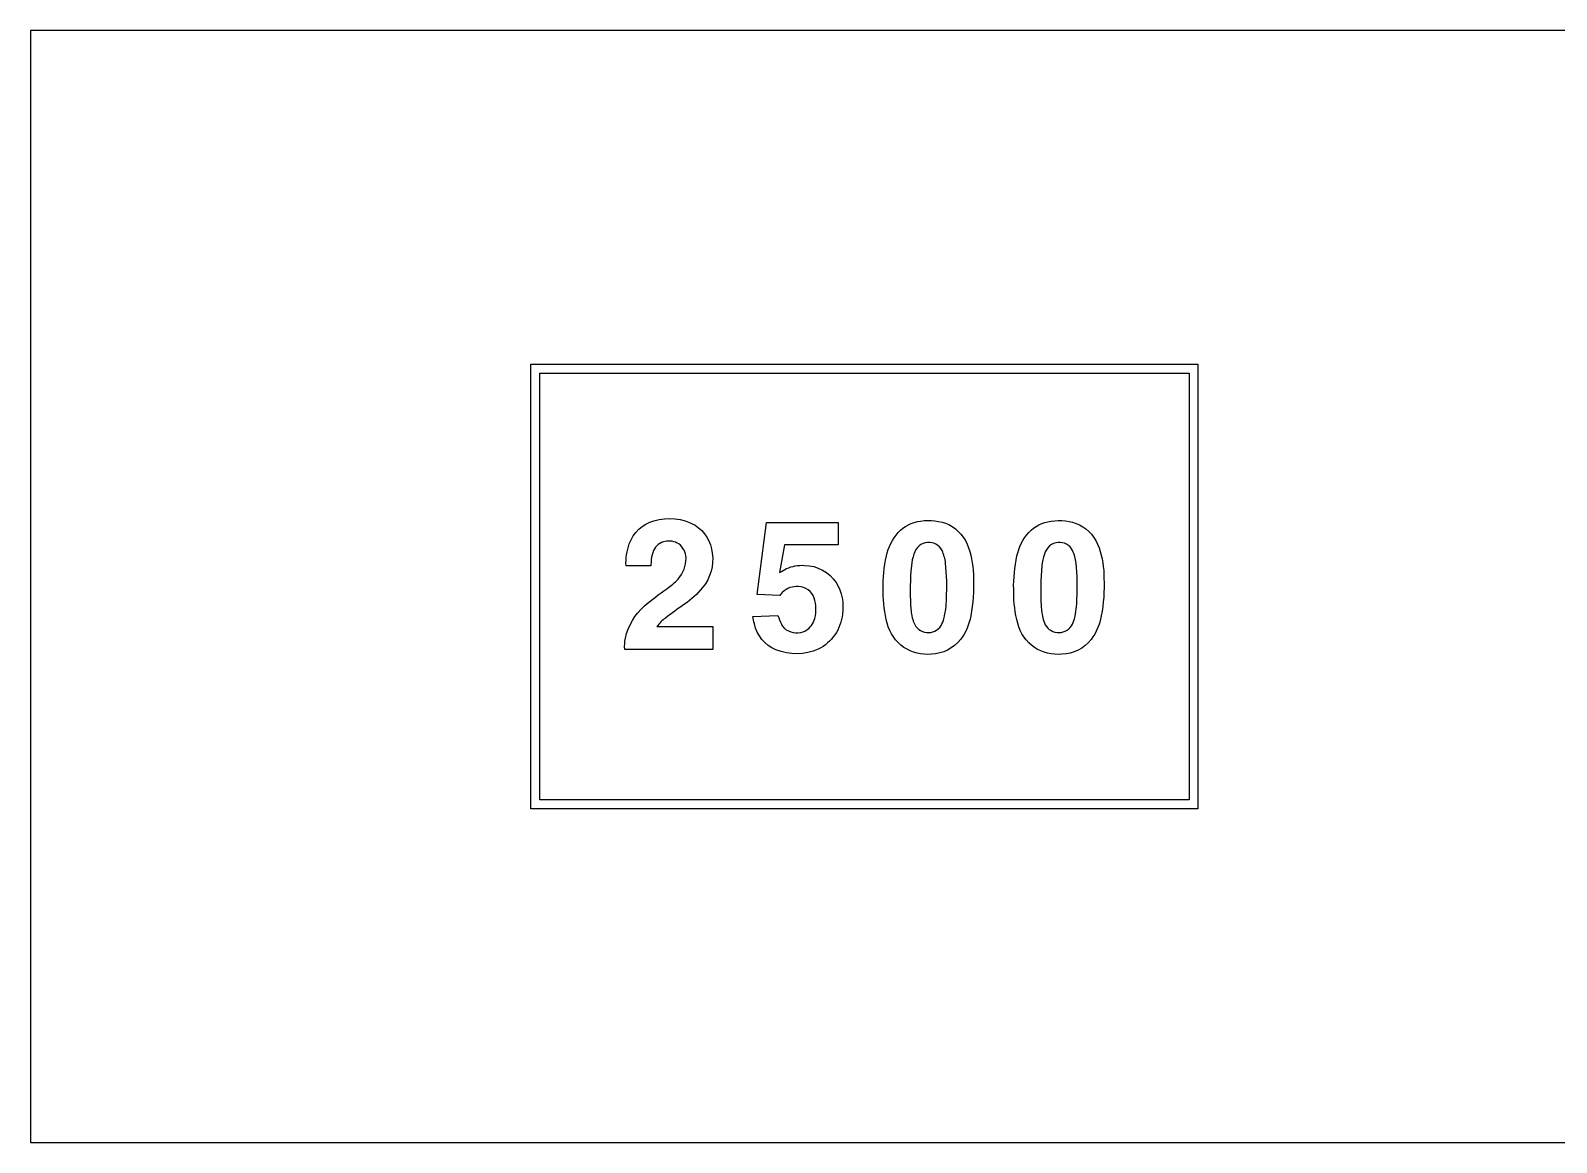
# Model space of a CAD drawing. Extents: x 0 to 4500, y -1000 to 1500.
# Drawn here: x 0 to 1373, y -1000 to 0 of the extents above; entities that cross this region are included whole.
import ezdxf

# ---------------------------------------------------------------- set-up
doc = ezdxf.new("R2010")
doc.units = 0
doc.header["$MEASUREMENT"] = 0

msp = doc.modelspace()

# ---------------------------------------------------------------- linework, layer by layer
msp.add_lwpolyline([(0.0001, -999.9998), (1500, -999.9998), (1500, 0.0001), (0.0001, 0.0001)], close=True)
at = {"color": 7}
for points in [[(450, -699.9999), (450, -299.9999), (1050, -299.9999), (1050, -699.9999)], [(458, -691.9999), (458, -307.9999), (1042, -307.9999), (1042, -691.9999)]]:
    msp.add_lwpolyline(points, close=True, dxfattribs=at)
for points in [[(534.475, -556.6129, -0.0640343), (535.081, -546.5659, -0.161687), (552.275, -517.5039, -0.0283718), (572.35, -501.9589, 0.0545111), (582.378, -493.3519, 0.192461), (589.563, -474.3759, 0.234238), (583.042, -461.7119, 0.196223), (570.891, -459.4189, 0.252425), (560.369, -467.6649, 0.0856617), (558.379, -475.8359, 0.0202329), (558.038, -481.4469), (535.65, -481.4469, -0.0983795), (538.55, -461.6179, -0.245047), (560.711, -440.9159, -0.207102), (597.658, -444.9159, -0.233443), (613.24, -470.0349, -0.20961), (604.52, -500.8399, -0.0785124), (588.236, -515.9489, 0.0107372), (571.042, -528.3289, 0.0665092), (563.422, -536.0249), (613.581, -536.0249), (613.581, -556.6129)], [(649.746, -526.9179), (672.286, -526.0649, 0.0452719), (675.357, -533.8559, 0.0567733), (677.632, -537.1549, 0.070207), (679.755, -538.8229, 0.264984), (697.043, -539.7329, 0.20748), (705.403, -528.6429, 0.147389), (704.853, -510.3869, 0.308532), (690.75, -500.1119, 0.215743), (676.456, -505.0219, 0.028781), (673.878, -508.0169), (653.424, -507.0509), (661.973, -442.4059), (726.313, -442.4059), (726.313, -462.5009), (678.105, -462.5009), (673.802, -487.4679, -0.0211252), (680.001, -483.8469, -0.121371), (696.001, -481.0409, -0.244671), (724.701, -496.3779, -0.173069), (730.256, -524.7569, -0.256779), (708.569, -556.4339, -0.199585), (670.39, -556.9459, -0.245625), (651.054, -533.4769, -0.0170062)], [(766.89, -502.6449, -0.0563084), (769.79, -472.4839, -0.130301), (780.444, -451.4599, -0.174843), (800.519, -441.1849, -0.147552), (826.016, -444.3699, -0.192146), (843.684, -465.0899, -0.0833996), (848.12, -492.4649, -0.0545507), (845.712, -526.4359, -0.116773), (836.556, -547.5929, -0.221099), (810.225, -560.8819, -0.162564), (785.524, -554.8719, -0.174743), (770.51, -533.0709, -0.0640867), (766.928, -504.9009)], [(884.284, -502.6939, -0.0563084), (887.185, -472.5329, -0.130301), (897.838, -451.5089, -0.174843), (917.914, -441.2339, -0.147552), (943.41, -444.4189, -0.192146), (961.078, -465.1389, -0.0833996), (965.514, -492.5139, -0.0545507), (963.107, -526.4849, -0.116773), (953.95, -547.6419, -0.221099), (927.619, -560.9309, -0.162564), (902.919, -554.9209, -0.174743), (887.905, -533.1199, -0.0640867), (884.322, -504.9499)], [(791.552, -517.2989, 0.0124589), (791.799, -520.3319, 0.0668192), (794.491, -532.5209, 0.615362), (818.926, -535.2129, 0.0726881), (821.542, -528.9579, 0.0588562), (823.798, -511.0619, 0.0389037), (823.021, -478.9099, 0.084671), (819.855, -467.7059, 0.156013), (814.358, -461.8669, 0.143208), (806.813, -460.4459, 0.172584), (799.249, -463.4219, 0.132565), (794.472, -470.8909, 0.0498315), (792.292, -481.3179, 0.0368731)], [(908.947, -517.3479, 0.0124589), (909.193, -520.3809, 0.0668192), (911.885, -532.5709, 0.615362), (936.321, -535.2619, 0.0726881), (938.937, -529.0069, 0.0588562), (941.192, -511.1109, 0.0389037), (940.415, -478.9589, 0.084671), (937.249, -467.7549, 0.156013), (931.752, -461.9169, 0.143208), (924.207, -460.4949, 0.172584), (916.643, -463.4709, 0.132565), (911.866, -470.9399, 0.0498315), (909.686, -481.3669, 0.0368731)]]:
    msp.add_lwpolyline(points, format="xyb", close=True, dxfattribs=at)

doc.saveas('drawing.dxf')
